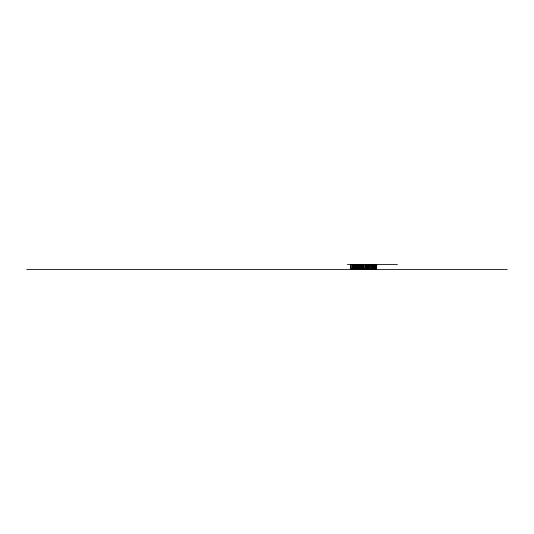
<?xml version="1.0" encoding="UTF-8"?>
<svg xmlns="http://www.w3.org/2000/svg" width="534" height="534" viewBox="0 0 534 534"><rect width="100%" height="100%" fill="white"/><g stroke="black" fill="none" stroke-linecap="round" stroke-linejoin="round"><path stroke-width="0.8" d="M347.334 264.564L397.423 264.564M360.757 264.797L358.995 264.564M366.571 264.797L368.373 264.564M352.066 266.74L352.46 266.74M355.871 266.74L356.265 266.74M359.662 266.74L360.049 266.74M363.447 266.74L363.841 266.74M367.319 266.74L367.712 266.74M371.003 266.74L371.397 266.74M374.835 266.74L375.222 266.74M358.234 268.729L361.525 268.729L361.525 264.564M26.7 269.436L507.3 269.436M376.65 264.564L376.65 268.729L373.399 268.729L373.399 264.564M376.463 264.564L376.463 268.729M375.889 264.564L374.167 264.564M375.222 264.797L375.215 268.729M375.028 264.797L375.028 268.729M374.835 264.797L374.835 268.729M373.593 264.564L373.593 268.729M372.825 264.564L372.825 268.729L369.575 268.729L369.575 264.564M372.632 264.564L372.632 268.729M372.058 264.564L370.336 264.564M371.397 264.797L371.39 268.729M371.203 266.74L371.203 264.797L371.197 268.729M371.003 264.797L371.01 268.729M369.762 264.564L369.762 268.729M369.141 264.564L369.141 268.729L365.803 268.729L365.803 264.564M369.061 264.564L369.061 268.729M368.947 264.564L368.867 268.729M367.712 264.797L367.706 268.729M367.512 264.797L367.512 268.729M367.319 264.797L367.325 268.729M365.997 264.564L365.997 268.729M365.89 264.564L365.89 268.729M365.269 264.564L365.269 268.729L362.019 268.729L362.019 264.564M365.082 264.564L365.082 268.729M364.508 264.564L362.786 264.564M363.841 264.797L363.834 268.729M363.641 264.797L363.647 268.729M363.447 264.797L363.454 268.729M362.212 264.564L362.212 268.729M361.485 264.564L361.485 268.729M361.331 264.564L361.331 268.729M361.291 264.564L361.291 268.729M360.049 264.797L360.049 268.729M359.856 268.729L359.863 264.797L359.856 266.74M359.662 264.797L359.669 268.729M358.461 264.564L358.461 268.729M358.274 264.564L358.274 268.729M357.693 264.564L357.693 268.729L354.442 268.729L354.442 264.564M357.506 264.564L357.506 268.729M356.932 264.564L355.21 264.564M356.265 264.797L356.258 268.729M356.071 264.797L356.071 266.74M356.065 264.797L356.071 268.729M355.871 264.797L355.878 268.729M354.636 264.564L354.636 268.729M353.888 264.564L353.888 268.729L350.638 268.729L350.638 264.564M353.695 264.564L353.695 268.729M353.121 264.564L351.399 264.564M352.46 264.797L352.453 268.729M352.26 264.797L352.26 268.729M352.066 264.797L352.073 268.729M350.825 264.564L350.825 268.729"/></g></svg>
